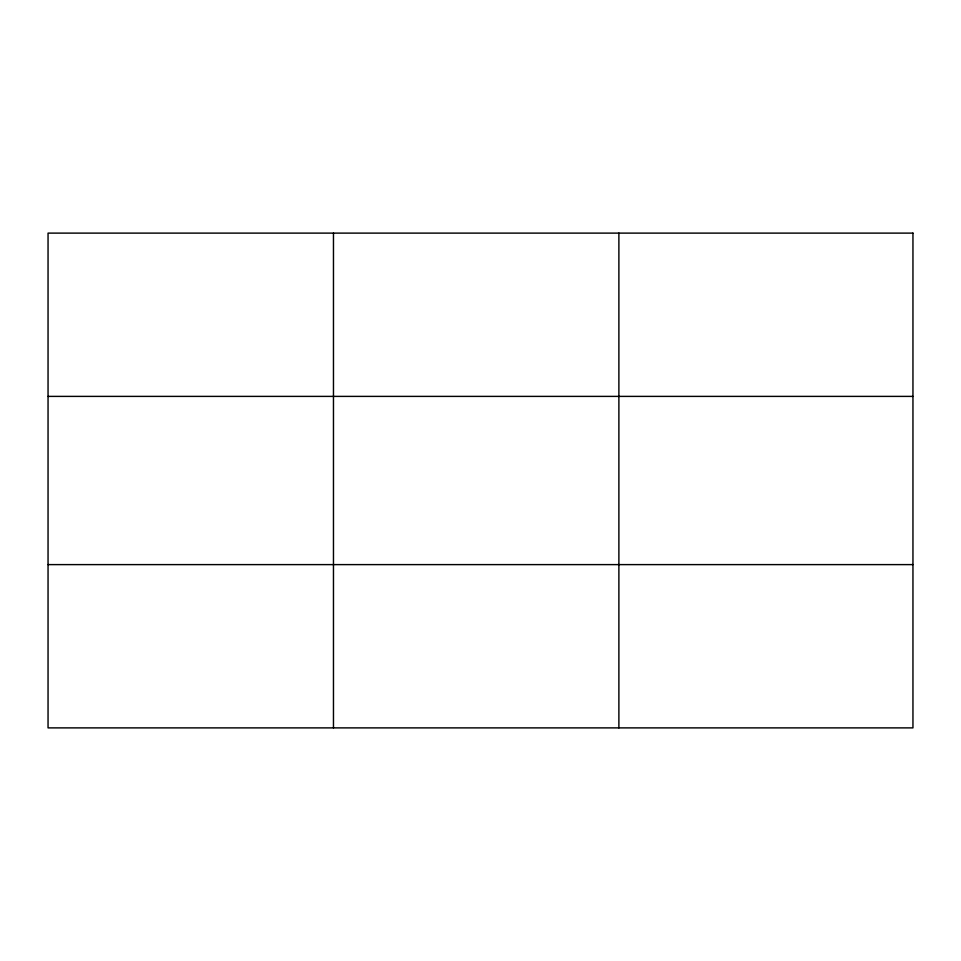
<?xml version="1.0" encoding="UTF-8"?>
<svg xmlns="http://www.w3.org/2000/svg" width="961" height="961" viewBox="0 0 961 961"><rect width="100%" height="100%" fill="white"/><g stroke="black" fill="none" stroke-linecap="round" stroke-linejoin="round"><path stroke-width="1.44" d="M333.467 233.115L333.467 727.885M618.884 233.115L618.884 727.885M48.05 396.388L912.95 396.388M48.05 564.612L912.95 564.612M912.95 233.115L912.95 727.885L48.05 727.885L48.05 233.115L912.95 233.115"/></g></svg>
